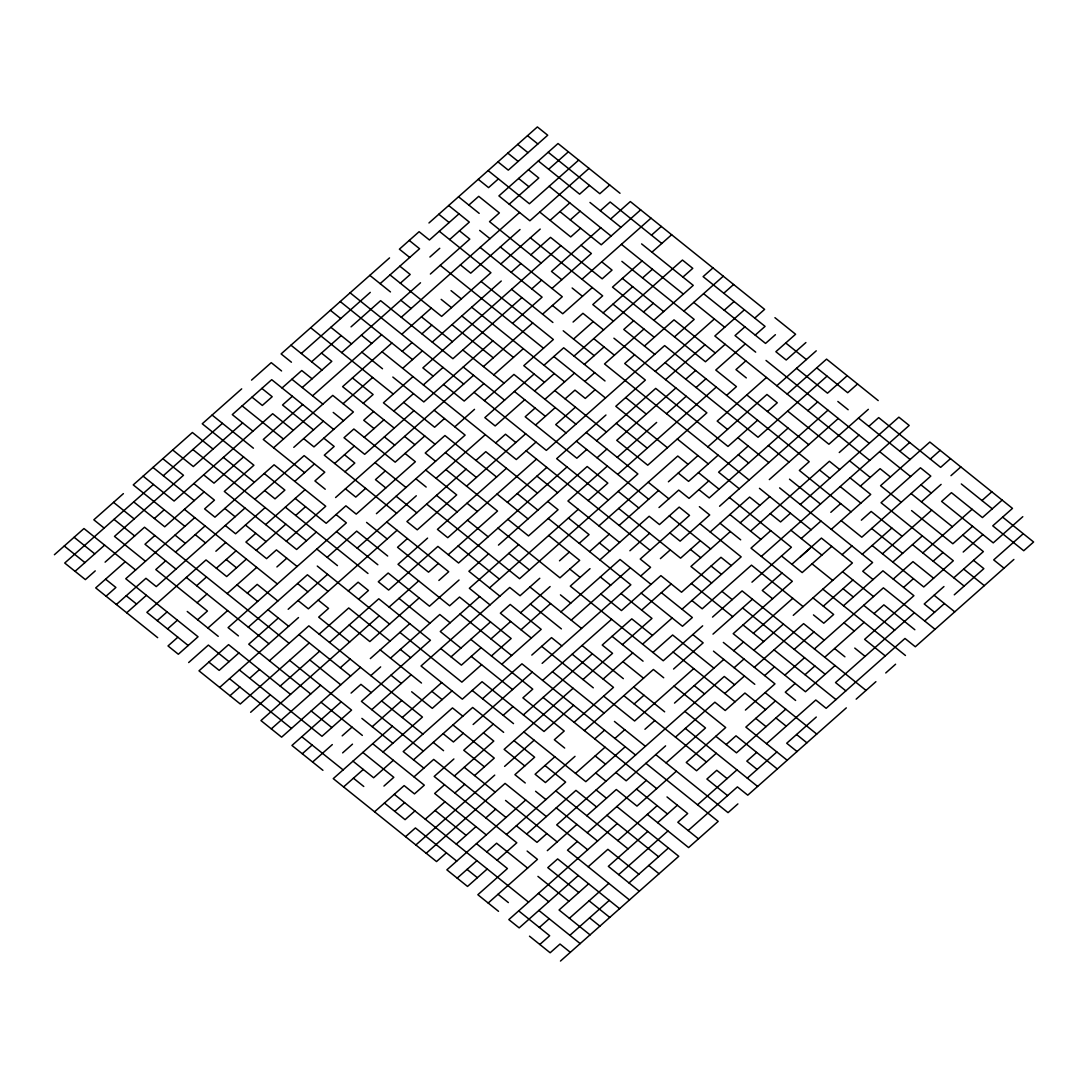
<?xml version="1.0" encoding="UTF-8"?>
<svg xmlns="http://www.w3.org/2000/svg" width="1088" height="1088" viewBox="0 0 1088 1088"><rect width="100%" height="100%" fill="white"/><g stroke="black" fill="none" stroke-linecap="round" stroke-linejoin="round"><path stroke-width="1.5" d="M54.4 554.73L83.966 528.537L135.606 570.003M123.393 493.626L93.826 519.806L104.149 528.102M241.686 388.851L202.246 423.776L253.898 465.242L224.318 491.436L296.616 549.481L316.336 532.018M251.532 380.12L271.252 362.658L281.574 370.954M389.531 257.897L281.112 353.926L291.434 362.222M428.958 222.972L537.377 126.942L547.713 135.225L508.286 170.15L497.95 161.854M153.435 484.446L64.722 563.026L85.381 579.605L95.241 570.887M163.295 475.714L222.442 423.341M301.294 353.491L370.287 292.373M380.147 283.642L419.574 248.73L409.251 240.434M459 213.806L429.434 239.999L419.098 231.703L399.391 249.166L409.714 257.462M468.86 205.074L478.72 196.343L499.365 212.922L489.518 221.653L541.158 263.119M498.426 178.881L488.566 187.612L478.244 179.316M75.058 571.322L104.625 545.129M242.624 422.906L193.338 466.548L172.679 449.97M282.05 387.981L301.757 370.518L312.093 378.814M311.617 361.787L341.183 335.594M351.043 326.862L380.623 300.669L452.907 358.714L521.914 297.609M400.33 283.206L410.19 274.475L399.854 266.193M429.896 257.013L439.756 248.282M449.616 239.564L469.322 222.102L448.678 205.51M105.101 562.156L144.527 527.231L289.122 643.321M154.387 518.5L164.234 509.769M292.373 396.263L282.526 404.994L313.507 429.882M302.233 387.546L331.799 361.352L321.477 353.056M341.659 352.621L420.512 282.771M430.372 274.04L469.798 239.115L459.476 230.833M509.225 204.19L538.791 178.01L528.469 169.714M548.651 169.279L568.371 151.817M125.283 561.707L95.717 587.901L157.678 637.663M154.85 535.514L144.99 544.245L175.984 569.133M204.136 491.871L164.71 526.796L133.729 501.908M243.562 456.946L213.996 483.14L203.66 474.844M302.709 404.559L263.282 439.484L304.586 472.654M312.555 395.828L381.562 334.723M401.268 317.261L519.561 212.486M578.694 160.113L529.407 203.755L488.104 170.585M106.039 596.197L115.899 587.466L105.563 579.17M194.752 517.616L125.759 578.734L198.043 636.779L178.337 654.242L168.014 645.946L177.861 637.214M273.605 447.78L332.751 395.393L353.396 411.985L313.97 446.896L303.647 438.614M391.884 343.006L342.598 386.662L394.237 428.128M401.744 334.274L431.31 308.081M520.023 229.514L470.737 273.17L460.414 264.874M589.03 168.395L529.883 220.782L498.902 195.908L558.035 143.521L620.01 193.27M116.362 604.493L145.942 578.299L156.264 586.595L244.977 508.014M165.648 560.837L155.802 569.568L207.441 611.034L197.581 619.766M175.508 552.106L205.074 525.912M293.787 447.345L323.367 421.151M343.074 403.689L372.64 377.495M402.22 351.302L412.066 342.57M421.926 333.839L431.786 325.108M500.779 264.003L540.206 229.078M550.066 220.347L569.786 202.885M589.492 185.422L579.632 194.154L538.329 160.983M126.698 612.775L146.404 595.326M254.837 499.283L304.123 455.627L324.768 472.219L314.922 480.95L325.244 489.233M363.256 403.254L373.116 394.522L352.458 377.93M402.682 368.329L422.402 350.866M432.262 342.135L501.255 281.017M511.115 272.286L520.962 263.554M530.822 254.823L550.542 237.361L602.181 278.827L612.041 270.096L601.705 261.8M570.248 219.912L580.108 211.181M609.674 184.987L599.828 193.718L548.189 152.252M215.873 551.235L225.733 542.504M265.159 507.579L235.593 533.773L225.27 525.477M294.739 481.386L314.446 463.923M373.592 411.536L363.732 420.267L374.054 428.563M413.018 376.611L383.438 402.805L435.091 444.271M560.864 245.657L422.865 367.894L433.201 376.176M580.584 228.194L570.724 236.926L539.743 212.051M600.29 210.732L610.15 202.001L661.79 243.467M157.202 620.636L167.062 611.905M196.642 585.711L206.489 576.98M216.349 568.249L236.069 550.786M255.775 533.324L245.915 542.055L266.574 558.647L276.434 549.916L297.092 566.494M265.635 524.593L305.062 489.682M334.628 463.488L354.348 446.026M364.208 437.294L383.914 419.832M393.774 411.101L413.481 393.638M423.341 384.907L443.061 367.445M531.774 288.878L541.62 280.146M600.766 227.759L551.48 271.415L561.816 279.711M610.626 219.028L630.333 201.566L764.606 309.373L754.746 318.104M167.538 628.932L177.398 620.201M197.105 602.738L206.965 594.007M246.391 559.082L226.671 576.545L206.026 559.953L146.88 612.34L188.197 645.51M256.251 550.351L285.818 524.158M295.678 515.426L305.538 506.695M344.964 471.784L354.81 463.053L344.488 454.757M413.957 410.666L364.67 454.322L344.012 437.73L353.872 428.998L395.189 462.169L424.755 435.975M492.81 340.816L423.817 401.934L392.836 377.06M512.53 323.354L542.096 297.16L480.121 247.411M551.956 288.442L591.382 253.518L581.046 245.222M640.669 209.862L601.242 244.786L559.926 211.616M227.147 593.572L256.714 567.378M286.294 541.185L325.72 506.26L274.081 464.794L214.934 517.181L204.612 508.885L214.458 500.154L193.814 483.575M335.58 497.529L473.566 375.306M483.426 366.574L532.712 322.918M542.572 314.187L562.278 296.725L500.317 246.976M581.998 279.262L650.991 218.158M207.903 628.048L227.623 610.586M247.33 593.123L257.19 584.392L277.848 600.984M276.91 566.943L286.756 558.212M365.622 488.362L355.762 497.094L345.426 488.798M385.329 470.9L375.469 479.631L385.805 487.927M444.475 418.513L434.615 427.244L403.634 402.37M483.902 383.602L464.182 401.05L443.523 384.472M493.748 374.87L523.328 348.677M592.321 287.558L562.754 313.752L552.418 305.456M651.467 235.171L661.314 226.44M188.659 662.538L208.379 645.075L229.038 661.654M454.798 426.809L474.518 409.346M484.364 400.615L513.944 374.422L575.906 424.184M573.077 322.048L582.937 313.317L603.595 329.895M642.083 260.93L612.503 287.123L705.459 361.76L725.179 344.298M651.93 252.198L671.65 234.736M248.282 627.178L307.414 574.79L328.073 591.382M327.134 557.328L356.701 531.134L387.682 556.022M376.421 513.672L465.12 435.105L434.139 410.23M534.126 373.986L484.84 417.642L495.162 425.938L524.742 399.745M543.986 365.255L563.693 347.793L605.01 380.963M573.553 339.062L593.259 321.599M603.119 312.882L632.686 286.688M642.546 277.957L652.406 269.226M238.898 652.922L219.178 670.385L208.855 662.102M278.324 618.011L248.744 644.205L310.719 693.954M288.17 609.28L327.597 574.355M357.177 548.162L416.31 495.774M436.03 478.312L485.316 434.67M534.589 391.014L554.309 373.551M574.029 356.089L682.448 260.059L692.77 268.342L682.924 277.073M219.654 687.412L298.506 617.562M397.066 530.264L308.366 608.831L298.03 600.549M466.072 469.146L406.926 521.533L417.262 529.829L456.688 494.904L425.694 470.03M475.932 460.414L485.778 451.683L537.418 493.15M495.638 442.952L505.498 434.221L515.821 442.517M535.065 408.041L525.205 416.772L576.844 458.225L586.704 449.494M544.925 399.31L574.491 373.116M584.351 364.385L604.058 346.922M633.638 320.729L623.778 329.46L654.758 354.334M643.498 311.998L653.344 303.266M229.976 695.708L239.836 686.977M249.696 678.246L259.542 669.514M269.402 660.783L308.829 625.858L422.443 717.074L383.017 751.998M348.255 590.934L358.115 582.202L368.438 590.498L358.591 599.23M407.402 538.56L397.542 547.291L428.522 572.166L438.382 563.434M466.534 486.173L525.681 433.786M535.541 425.054L555.247 407.592M565.107 398.861L574.967 390.13L585.29 398.426L595.15 389.694M584.827 381.412L594.674 372.681M643.96 329.025L604.534 363.95L749.129 480.039M653.82 320.294L693.246 285.369L641.607 243.902M712.966 267.906L703.106 276.638L765.068 326.386L755.208 335.118M309.305 642.886L240.298 704.004L198.995 670.834L228.562 644.64L290.537 694.389M319.165 634.154L348.731 607.961L390.048 641.131M427.584 538.111L398.018 564.305L449.657 605.771L459.517 597.04L511.156 638.506L491.436 655.969M506.437 468.275L437.444 529.38L447.766 537.676L536.479 459.109M536.003 442.082L516.297 459.544L382.024 351.737M575.43 407.157L555.723 424.619L566.046 432.915M634.576 354.77L624.716 363.501L645.374 380.093L615.808 406.286L667.447 447.739M644.436 346.038L674.002 319.858L715.319 353.029M683.862 311.127L723.289 276.202M250.634 712.286L270.341 694.824M280.201 686.093L319.627 651.182M329.487 642.45L378.774 598.794L430.413 640.261L361.42 701.366L423.382 751.128M674.478 336.872L694.185 319.41L621.887 261.365M723.765 293.23L733.611 284.498M379.236 615.822L260.957 720.582L281.615 737.161L360.468 667.325M389.096 607.09L418.676 580.897M448.242 554.703L497.529 511.047L445.89 469.581M507.375 502.316L546.802 467.391M605.948 415.018L556.662 458.66L608.301 500.126M655.234 371.362L714.367 318.974M724.227 310.243L734.087 301.512M271.293 728.878L320.579 685.222M340.286 667.76L350.146 659.029M419.138 597.91L369.852 641.566L349.207 624.988M438.858 580.462L448.705 571.73L386.743 521.968M566.998 466.956L458.565 562.999L437.906 546.407L388.634 590.063L378.298 581.767L388.158 573.036L429.474 606.206L459.041 580.013M596.564 440.762L655.71 388.389L727.994 446.434L757.574 420.24M665.557 379.658L704.983 344.733M744.41 309.808L714.843 336.002L869.761 460.387M370.328 658.594L409.754 623.669M488.607 553.819L468.901 571.282L499.882 596.17M498.467 545.102L587.18 466.521L607.838 483.099L588.118 500.562M597.04 457.79L606.886 449.058M675.893 387.94L616.746 440.327L647.727 465.202L706.874 412.828L613.918 338.191M685.739 379.209L695.599 370.478M744.886 326.835L735.026 335.566L755.684 352.145M341.224 701.801L291.951 745.457L322.932 770.331M351.084 693.083L360.944 684.352L371.266 692.634M370.804 675.621L380.65 666.89M390.51 658.158L439.797 614.502L450.119 622.798M518.65 544.653L469.363 588.309L490.022 604.901M607.362 466.086L567.936 501.01L619.575 542.463M617.222 457.354L656.649 422.43M666.509 413.698L686.215 396.236M696.075 387.505L705.935 378.774M745.362 343.849L715.782 370.042L736.44 386.634L726.58 395.366M302.274 753.753L312.134 745.022M479.699 596.605L440.273 631.53L460.918 648.108M489.546 587.874L578.258 509.293M617.685 474.368L716.258 387.07M745.824 360.876L735.978 369.607L746.3 377.903M775.404 334.682L765.544 343.414L703.569 293.665M312.596 762.049L332.316 744.586M342.176 735.855L352.022 727.124M371.742 709.662L411.169 674.737M342.638 752.882L352.498 744.151M372.218 726.689L401.785 700.495M451.071 656.839L490.498 621.914M539.784 578.258L520.064 595.721L509.742 587.438L421.029 666.006L462.332 699.176L482.052 681.714L544.014 731.476L573.594 705.282M559.49 560.81L569.35 552.078M579.21 543.347L589.057 534.616L568.412 518.024M598.917 525.885L677.77 456.035L688.106 464.331M766.482 377.468L717.196 421.11L727.532 429.406M805.909 342.543L786.202 360.006L775.866 351.71L795.586 334.247L774.928 317.669M392.401 726.24L333.254 778.627L436.533 861.56L446.393 852.829M402.261 717.522L441.687 682.598M481.114 647.673L461.394 665.135L440.735 648.543M490.96 638.942L510.68 621.479M520.54 612.748L550.106 586.554M589.533 551.63L609.253 534.181M619.099 525.45L658.526 490.525M668.386 481.794L697.952 455.6M707.812 446.869L766.958 394.482L777.281 402.778L767.421 411.509M776.818 385.75L816.245 350.839M343.59 786.923L363.297 769.461M452.01 690.88L432.29 708.342L411.645 691.764M481.576 664.7L461.87 682.149L399.894 632.4M521.002 629.775L550.582 603.582M590.009 568.657L570.289 586.119L663.245 660.756L702.671 625.831M599.855 559.926L649.142 516.27L659.478 524.566L679.184 507.103L689.52 515.399L640.234 559.055L650.556 567.338L640.696 576.069M659.002 507.538L678.722 490.09L689.044 498.372L708.764 480.91M718.148 455.165L688.568 481.358L678.246 473.062M787.141 394.046L826.567 359.122L878.206 400.588M393.339 760.294L373.633 777.757L352.974 761.165M501.758 664.251L541.198 629.34L510.204 604.452L500.358 613.183L531.338 638.071M560.905 611.878L620.051 559.49L651.032 584.365M629.898 550.759L649.618 533.297M748.19 445.998L718.61 472.178L739.269 488.77M827.043 376.149L758.037 437.267L665.094 362.63M383.955 786.053L393.815 777.322L362.821 752.434M413.522 759.859L472.668 707.472L503.649 732.346M482.528 698.741L521.954 663.816L635.555 755.031M531.801 655.085L551.521 637.622L561.843 645.918M571.227 620.16L630.374 567.786M788.079 428.087L709.226 497.937L698.904 489.641M807.799 410.638L817.659 401.907M847.226 375.714L827.506 393.176L796.525 368.288M374.571 811.798L404.138 785.604L414.474 793.9L424.32 785.169L372.681 743.702M413.998 776.873L433.704 759.41L506.002 817.469M463.284 733.23L453.424 741.962L443.102 733.666M473.13 724.499L532.277 672.112M542.137 663.381L630.85 584.8L548.216 518.459M660.416 558.62L670.276 549.889M719.562 506.233L827.982 410.19M857.548 383.996L847.702 392.727L816.707 367.853M394.754 811.362L404.614 802.631M453.9 758.975L434.18 776.438L516.8 842.778L497.094 860.241M493.326 724.05L463.746 750.244L484.405 766.836M503.173 715.319L513.033 706.588M542.599 680.408L611.606 619.29M700.318 540.709L680.598 558.171L618.637 508.422M710.165 531.978L749.605 497.066L759.927 505.349M769.311 479.604L838.304 418.486M414.936 810.927L405.076 819.658L384.431 803.066M444.502 784.734L434.656 793.465L486.295 834.931M454.362 776.002L493.789 741.078L483.466 732.782M523.369 714.884L592.362 653.779M641.648 610.123L671.214 583.93M730.361 531.542L690.934 566.467L711.579 583.059M740.207 522.811L769.787 496.618M868.346 409.319L828.92 444.244L787.617 411.074M405.552 836.672L415.412 827.941L456.715 861.111M425.272 819.21L444.978 801.761M454.838 793.03L464.698 784.298M474.545 775.567L494.265 758.105L452.948 724.934M573.118 688.255L504.125 749.374L524.783 765.952M582.978 679.524L612.544 653.33L602.222 645.048L631.788 618.854L652.446 635.433M622.404 644.599L651.97 618.419L620.99 593.531M750.543 531.107L829.396 461.258L839.718 469.554M839.256 452.526L858.962 435.078M868.822 426.346L878.682 417.615L940.644 467.364L950.504 458.633M415.874 844.968L494.741 775.118M504.587 766.401L534.167 740.207M603.16 679.089L632.726 652.895M642.586 644.164L672.153 617.97M682.013 609.239L741.159 556.866L699.842 523.695M770.726 530.672L751.006 548.134L792.322 581.305L733.19 633.678L805.474 691.737L835.054 665.543M790.446 513.21L780.586 521.941L770.25 513.645M800.292 504.478L898.865 417.166L909.187 425.462L761.342 556.417M426.21 853.264L505.063 783.414L546.38 816.585M574.056 722.31L613.482 687.385L572.179 654.214M652.909 652.46L672.629 634.998L713.946 668.168M456.253 844.098L475.959 826.635M485.819 817.904L495.679 809.173M554.812 756.786L535.106 774.248L545.428 782.544L575.008 756.35M584.392 730.592L653.385 669.487L663.721 677.77M712.531 617.1L742.098 590.906L866.034 690.418M751.958 582.175L791.384 547.25L729.409 497.502M801.244 538.519L820.95 521.057M830.81 512.326L840.67 503.608M860.377 486.146L880.097 468.683L890.419 476.966M899.803 451.221L909.663 442.49M525.722 800.006L446.869 869.842L467.527 886.434L487.234 868.972M594.714 738.888L604.574 730.157M634.141 703.963L644.001 695.232M673.567 669.038L703.147 642.858L692.811 634.562M712.994 634.127L752.42 599.202M782 573.009L762.28 590.471L772.616 598.767M791.86 564.278L821.426 538.084L852.407 562.958L793.261 615.346M831.286 529.353L870.713 494.428L850.054 477.85M800.537 556.757L810.397 548.026M457.191 878.138L476.911 860.676M486.758 851.945L496.618 843.214L527.598 868.088M506.478 834.482L565.624 782.109L544.966 765.517M575.47 773.378L605.05 747.184M614.897 738.453L624.757 729.722M693.763 668.603L634.617 720.99L603.636 696.116M831.749 546.38L802.182 572.574L781.524 555.982M861.329 520.186L871.175 511.455L902.17 536.33M930.322 459.068L940.182 450.337M526.66 834.047L575.946 790.391L596.605 806.983M625.233 746.749L585.806 781.66L523.831 731.911M644.939 729.286L654.799 720.555M674.519 703.093L723.792 659.437M733.652 650.706L743.512 641.974M753.372 633.243L792.798 598.318M842.085 554.676L851.931 545.945M546.842 833.612L536.996 842.343L516.338 825.751M734.128 667.733L743.988 659.002M753.834 650.27L783.414 624.077M862.267 554.227L891.834 528.047M921.4 501.854L941.12 484.391M950.98 475.66L960.826 466.929M488.172 903.013L537.458 859.37L527.136 851.074M547.318 850.639L576.885 824.446M586.745 815.714L616.311 789.521L636.97 806.099L676.396 771.188M665.598 745.865L626.171 780.79L615.849 772.494M675.458 737.134L714.884 702.209L725.206 710.505L744.926 693.042L765.585 709.634M724.744 693.478L744.45 676.015M754.31 667.298L803.597 623.642L824.255 640.22M823.303 606.179L852.883 579.986M882.45 553.792L931.736 510.136M577.361 841.459L567.501 850.19L629.476 899.953M587.221 832.728L646.354 780.354M666.074 762.892L705.5 727.967L684.842 711.389M764.633 675.58L774.493 666.849M794.213 649.386L813.919 631.938M843.499 605.744L882.926 570.819L913.906 595.694L864.62 639.35L885.278 655.928M892.772 562.088L922.352 535.894M617.263 823.562L508.83 919.605L519.166 927.887L578.299 875.514M745.402 710.07L774.969 683.876L723.33 642.41M784.829 675.145L804.535 657.682M814.395 648.951L883.388 587.846L935.027 629.299M893.248 579.115L912.968 561.653L933.613 578.231M922.814 552.922L972.101 509.266M981.961 500.534L991.821 491.803M588.159 866.782L607.879 849.32L638.86 874.194M617.726 840.589L657.152 805.664M716.298 753.277L696.578 770.739L686.256 762.457L725.682 727.532L674.043 686.066M726.158 744.546L736.005 735.828L777.322 768.985M775.445 700.903L745.865 727.097L787.182 760.267M795.151 683.441L785.291 692.172L795.627 700.454M805.011 674.71L814.871 665.978M824.718 657.247L864.144 622.322M874.004 613.591L883.864 604.86L914.845 629.734M903.57 587.398L913.43 578.666M933.15 561.204L943.01 552.486M972.577 526.293L952.857 543.755L911.554 510.585M1002.143 500.099L982.437 517.562L951.442 492.674L941.596 501.405L993.235 542.871L1022.802 516.678M539.349 927.452L549.209 918.721M588.635 883.81L559.055 909.99L590.05 934.878M647.768 831.422L608.342 866.347L639.322 891.222M657.628 822.691L677.348 805.229M785.767 709.186L736.481 752.842L715.822 736.263M963.193 552.038L982.899 534.575M539.811 944.479L549.671 935.748L518.69 910.874M569.391 918.286L608.818 883.361M618.678 874.63L667.95 830.987M697.53 804.794L736.957 769.869M756.663 752.406L746.817 761.138L757.139 769.434M766.523 743.675L815.81 700.019L826.132 708.315L904.985 638.466L915.321 646.762L1013.88 559.463M914.382 612.721L835.516 682.557L845.852 690.853M943.949 586.527L924.229 603.99L934.565 612.286M953.809 577.796L983.375 551.602L962.717 535.024M569.854 935.313L609.28 900.388M629 882.926L668.426 848.001M688.146 830.538L737.419 786.896L747.755 795.178L846.314 707.88M747.279 778.165L776.846 751.971M816.286 717.046L786.706 743.24L797.042 751.536M924.705 621.003L944.411 603.554M954.271 594.823L983.851 568.63L973.515 560.334M1023.278 533.705L993.698 559.898L1004.034 568.194M560.47 961.058L678.749 856.297L616.787 806.548M737.895 803.91L728.035 812.641L655.738 754.596M856.174 699.149L875.894 681.686M885.754 672.955L895.601 664.224M527.53 135.674L537.853 143.956M785.726 342.978L806.385 359.557M961.302 483.956L992.283 508.83M1002.619 517.113L1033.6 542.001L1023.74 550.732L992.759 525.844L1012.479 508.395L929.846 442.054L880.559 485.697L901.218 502.289M517.67 144.391L527.993 152.687M589.968 202.45L620.949 227.324M837.842 401.458L848.164 409.754M858.5 418.05L910.139 459.517M507.81 153.122L518.146 161.418M549.127 186.293L611.089 236.055M621.425 244.351L683.386 294.1M693.722 302.396L724.703 327.27M766.02 360.441L869.298 443.36M879.621 451.656L910.602 476.53M920.938 484.826L931.26 493.122M518.609 178.446L528.945 186.742M911.078 493.558L952.394 526.728M622.363 278.392L663.68 311.562M849.578 460.822L870.237 477.414M746.776 394.917L808.738 444.679M963.655 569.065L984.314 585.643M530.359 237.81L602.657 295.854L592.797 304.586L613.455 321.164M612.979 304.15L654.296 337.321M819.536 469.989L829.872 478.285M840.194 486.581L860.853 503.159M912.492 544.626L964.131 586.092M458.524 196.778L479.182 213.37M572.138 287.994L582.461 296.29M768.373 445.55L789.031 462.142M850.993 511.89L799.354 470.438L809.214 461.706L664.618 345.603L546.339 450.378L474.042 392.333M871.651 528.482L902.632 553.357M479.658 230.384L489.981 238.68M737.854 437.702L768.835 462.577M789.494 479.169L820.474 504.043M841.133 520.622L861.791 537.214L930.798 476.095L920.462 467.799L881.035 502.724L953.333 560.769L923.766 586.962L872.127 545.496M934.089 595.258L954.747 611.837M438.818 214.241L449.14 222.537M593.735 338.626L614.394 355.218M738.33 454.73L748.653 463.012M779.634 487.886L872.59 562.523L862.73 571.254L873.066 579.55M439.28 231.268L490.933 272.721L441.646 316.377L390.007 274.924M511.578 289.313L552.894 322.483M563.217 330.779L594.211 355.654M759.451 488.335L811.09 529.788M481.073 281.452L553.37 339.51L523.79 365.69L544.449 382.282M625.668 397.555L646.313 414.134M677.307 439.008L708.288 463.896M790.908 530.237L821.889 555.111M842.547 571.69L873.542 596.564M440.232 265.309L543.51 348.242M553.833 356.524L605.472 397.99M698.428 472.627L719.086 489.206M812.042 563.842L832.701 580.421M843.023 588.717L853.346 597.013M863.682 605.295L894.662 630.183M451.03 290.632L461.353 298.914M471.689 307.21L564.631 381.847M616.27 423.3L647.265 448.188M729.885 514.529L760.866 539.403M822.841 589.152L905.461 655.493M441.17 299.363L451.493 307.646M461.829 315.942L513.468 357.408M554.785 390.578L606.424 432.031M699.366 506.668L709.702 514.964L680.136 541.158L669.8 532.862M720.025 523.246L740.683 539.838M812.981 597.883L833.639 614.475L823.779 623.206L813.457 614.91M843.962 622.758L854.298 631.054M451.969 324.673L493.286 357.843M586.242 432.48L637.881 473.933L519.588 578.707L426.646 504.07M648.203 482.229L668.862 498.807M803.121 606.614L751.482 565.148L702.195 608.804L691.873 600.508M854.76 648.081L865.096 656.377M369.811 275.359L390.47 291.938M400.806 300.234L411.128 308.53M421.464 316.812L452.445 341.7M462.767 349.982L504.084 383.153M514.406 391.449L545.401 416.323M576.382 441.211L648.679 499.256M669.324 515.834L710.641 549.005M731.299 565.597L720.977 557.301L681.537 592.226L660.892 575.634L621.466 610.558L600.807 593.98M834.578 648.516L844.914 656.812M463.243 367.01L504.56 400.18M618.161 491.395L638.819 507.987M690.458 549.44L700.781 557.736M711.117 566.032L721.439 574.328M350.105 292.822L463.719 384.037M721.915 591.342L732.238 599.638M742.574 607.934L825.194 674.274M340.245 301.553L412.542 359.598M526.157 450.813L650.094 550.324M691.397 583.494L732.714 616.665M743.036 624.947L763.694 641.539M774.03 649.835L835.992 699.584M330.385 310.284L340.721 318.566M361.379 335.158L371.702 343.454M536.955 476.122L557.614 492.714M330.861 327.298L351.519 343.89M361.842 352.172L382.5 368.764M547.754 501.446L558.076 509.742L528.51 535.922L507.851 519.343M599.393 542.898L609.715 551.194M661.354 592.661L692.349 617.535L682.489 626.266L641.172 593.096M310.678 327.733L393.298 394.074M496.577 477.006L444.938 435.54L425.231 453.002L435.554 461.298M517.235 493.585L537.894 510.177M713.47 651.141L754.786 684.311M765.109 692.607L816.748 734.074M445.414 452.567L476.394 477.442M497.053 494.02L528.034 518.908M548.692 535.486L579.673 560.361L559.966 577.823L497.991 528.074M600.331 576.953L610.667 585.249M734.604 684.746L724.268 676.464L556.702 824.881L587.683 849.755M775.907 717.917L786.243 726.213M796.566 734.509L806.888 742.805M290.958 345.195L321.953 370.083M404.573 436.424L414.895 444.706M569.826 569.092L580.149 577.388M673.105 652.025L735.066 701.774M755.725 718.366L766.047 726.648M384.39 436.859L394.713 445.142M405.049 453.438L415.371 461.734L356.225 514.121L345.902 505.825L326.182 523.287L295.202 498.413M467.01 503.2L477.333 511.482M694.226 685.63L704.562 693.926M291.91 379.25L322.891 404.124M333.214 412.42L343.55 420.702M415.847 478.761L426.17 487.043M436.492 495.339L457.15 511.931M467.486 520.214L488.145 536.806M508.79 553.384L529.448 569.976M560.429 594.85L570.765 603.146M612.068 636.317L643.062 661.191M333.69 429.434L271.714 379.685L232.288 414.61L252.946 431.188M375.006 462.604L405.987 487.492M529.924 586.99L581.563 628.456M622.88 661.626L643.525 678.218M261.868 388.416L272.19 396.712L262.33 405.443L252.008 397.147M323.83 438.165L334.166 446.461L324.306 455.192L396.603 513.237M396.127 496.223L416.786 512.802M458.102 545.972L499.406 579.142M530.386 604.017L561.381 628.891M582.039 645.483L623.342 678.654M633.678 686.95L664.659 711.824M685.318 728.402L757.615 786.447M293.325 430.318L272.666 413.726L174.094 501.038L143.113 476.163M623.818 695.667L706.438 762.008M727.097 778.6L716.774 770.304L706.914 779.035L727.573 795.627M242.148 405.878L283.465 439.049M541.661 646.354L593.3 687.82M366.561 522.403L387.219 538.995M552.459 671.677L604.098 713.13M614.434 721.426L645.415 746.3M212.106 415.045L253.422 448.215M336.042 514.556L346.378 522.852L228.086 627.613L238.422 635.909M459.979 614.067L511.618 655.52M645.891 763.327L718.189 821.372L688.609 847.566L647.306 814.395M264.221 473.525L284.879 490.117L275.019 498.848L264.697 490.552M336.518 531.583L377.835 564.754M470.778 639.377L532.753 689.139L522.893 697.87L564.21 731.027L554.35 739.758L564.672 748.054M543.075 697.422L656.69 788.637M667.012 796.933L687.67 813.525L677.81 822.256L698.469 838.834M213.058 449.086L192.399 432.507L133.253 484.894L184.892 526.347M223.38 457.382L254.361 482.256M285.342 507.144L367.975 573.471M398.956 598.359L429.937 623.234M471.254 656.404L512.57 689.574M595.19 755.915L605.513 764.198M636.507 789.086L667.488 813.96M192.862 449.534L306.476 540.75M316.798 549.032L337.457 565.624M595.666 772.929L605.989 781.225M317.274 566.059L389.572 624.104M472.192 690.445L513.509 723.615M596.129 789.956L606.465 798.252M162.819 458.701L183.478 475.279L114.485 536.398L145.466 561.272M224.794 508.45L235.117 516.746M245.453 525.042L266.111 541.62M400.37 649.427L410.693 657.71M513.971 740.642L534.63 757.221L514.923 774.683L525.246 782.979M606.927 815.279L658.566 856.732M152.973 467.432L194.276 500.602M297.554 583.522L307.89 591.818M318.213 600.114L328.549 608.396L318.689 617.127L349.67 642.002M380.188 649.862L421.491 683.033M431.827 691.329L442.15 699.611M462.808 716.203L452.486 707.907L403.199 751.563L423.858 768.142M555.764 790.84L628.062 848.885M648.72 865.463L659.042 873.759M184.43 509.334L277.372 583.957M390.986 675.172L401.309 683.468M535.582 791.275L545.904 799.558M556.226 807.854L597.543 841.024M195.228 534.643L205.55 542.939M226.209 559.518L236.531 567.814M175.032 535.078L185.368 543.374M237.007 584.841L257.666 601.419M267.988 609.715L288.646 626.294M298.969 634.59L350.608 676.056M381.602 700.93L422.906 734.101M433.242 742.397L443.564 750.679M464.222 767.271L495.203 792.146M505.539 800.442L557.178 841.908M113.546 502.357L134.191 518.935M309.767 659.913L340.762 684.787M619.616 908.684L557.641 858.922L547.794 867.653L578.775 892.527M114.009 519.37L134.667 535.962M186.306 577.415L268.926 643.756M289.585 660.348L351.56 710.097L321.98 736.29L239.36 669.95M361.882 718.393L392.863 743.267M589.098 900.823L609.756 917.415M321.042 702.25L362.358 735.42M537.934 876.384L568.915 901.258M589.574 917.85L599.896 926.146M187.245 611.47L218.239 636.344M311.182 710.981L331.84 727.559M435.118 810.492L466.113 835.366M476.435 843.649L507.416 868.537L477.85 894.73L498.508 911.309M538.41 893.411L548.733 901.707M74.12 537.268L94.765 553.86M394.278 794.335L528.55 902.142M538.873 910.438L580.19 943.609M64.26 545.999L84.918 562.591M126.222 595.762L136.558 604.044M229.5 678.681L291.475 728.443M301.798 736.726L343.114 769.896M353.437 778.192L363.773 786.488M467.051 869.407L477.374 877.703M498.032 894.282L508.368 902.578M570.33 952.326L560.007 944.044L550.147 952.775L529.489 936.183"/></g></svg>
